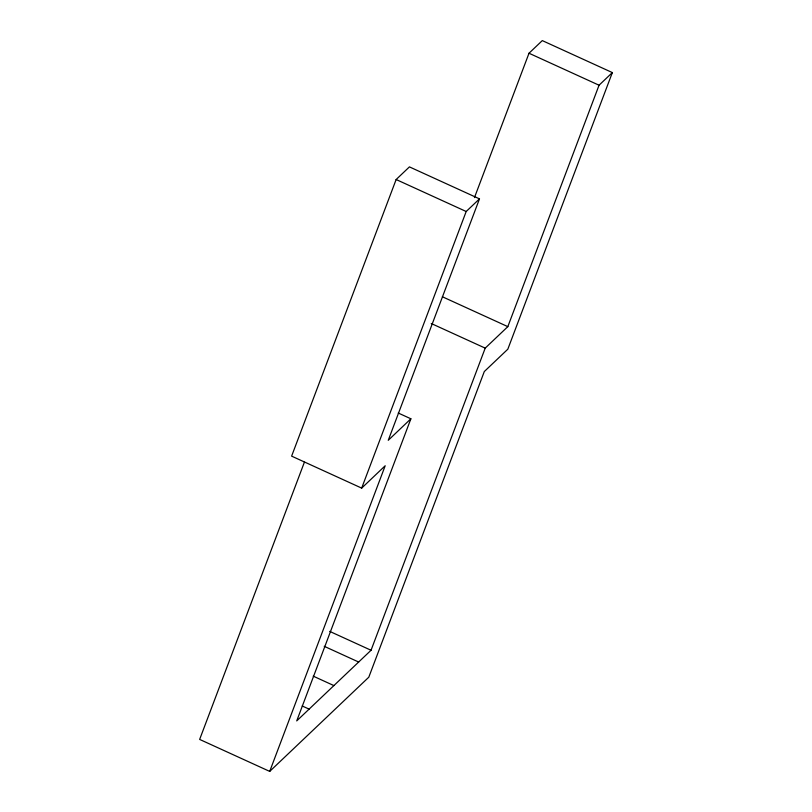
<?xml version="1.0" encoding="UTF-8"?>
<svg xmlns="http://www.w3.org/2000/svg" width="812" height="812" viewBox="0 0 812 812"><rect width="100%" height="100%" fill="white"/><g stroke="black" fill="none" stroke-linecap="round" stroke-linejoin="round"><path stroke-width="1.22" d="M398.245 413.024L410.882 418.789L388.258 440.297L479.486 198.869L409.431 166.886L396.144 179.523L291.62 456.131L361.675 488.113L385.192 465.753L269.706 771.4L199.65 739.417L304.398 462.201M361.675 488.113L466.189 211.506L479.486 198.869M474.452 197.61L529.008 53.237L542.294 40.6L612.349 72.583L507.825 349.19L484.297 371.551L368.8 677.198L269.706 771.4M410.882 418.789L296.725 720.904L371.043 650.26L485.211 348.135L507.825 326.637L599.053 85.219L612.349 72.583M529.008 53.237L599.053 85.219M396.144 179.523L466.189 211.506M442.367 296.756L507.825 326.637M431.233 323.501L485.211 348.135M329.702 631.381L371.043 650.26M324.211 646.301L358.66 662.034M313.219 676.142L333.884 685.582M302.216 705.983L309.108 709.13"/></g></svg>
